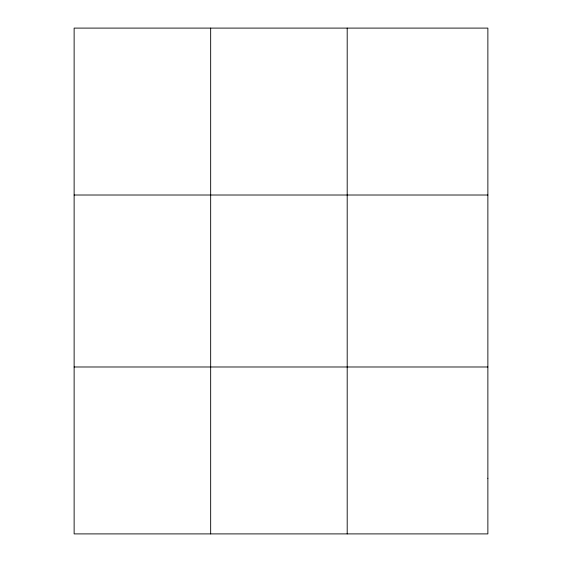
<?xml version="1.0" encoding="UTF-8"?>
<svg xmlns="http://www.w3.org/2000/svg" width="562" height="562" viewBox="0 0 562 562"><rect width="100%" height="100%" fill="white"/><g stroke="black" fill="none" stroke-linecap="round" stroke-linejoin="round"><path stroke-width="0.84" d="M210.666 533.9L210.666 28.1M347.197 533.9L347.197 28.1M74.128 195.014L487.872 195.014M74.128 366.986L487.872 366.986M487.872 478.262L487.872 533.9L74.128 533.9L74.128 28.1L487.872 28.1L487.872 478.262"/></g></svg>
